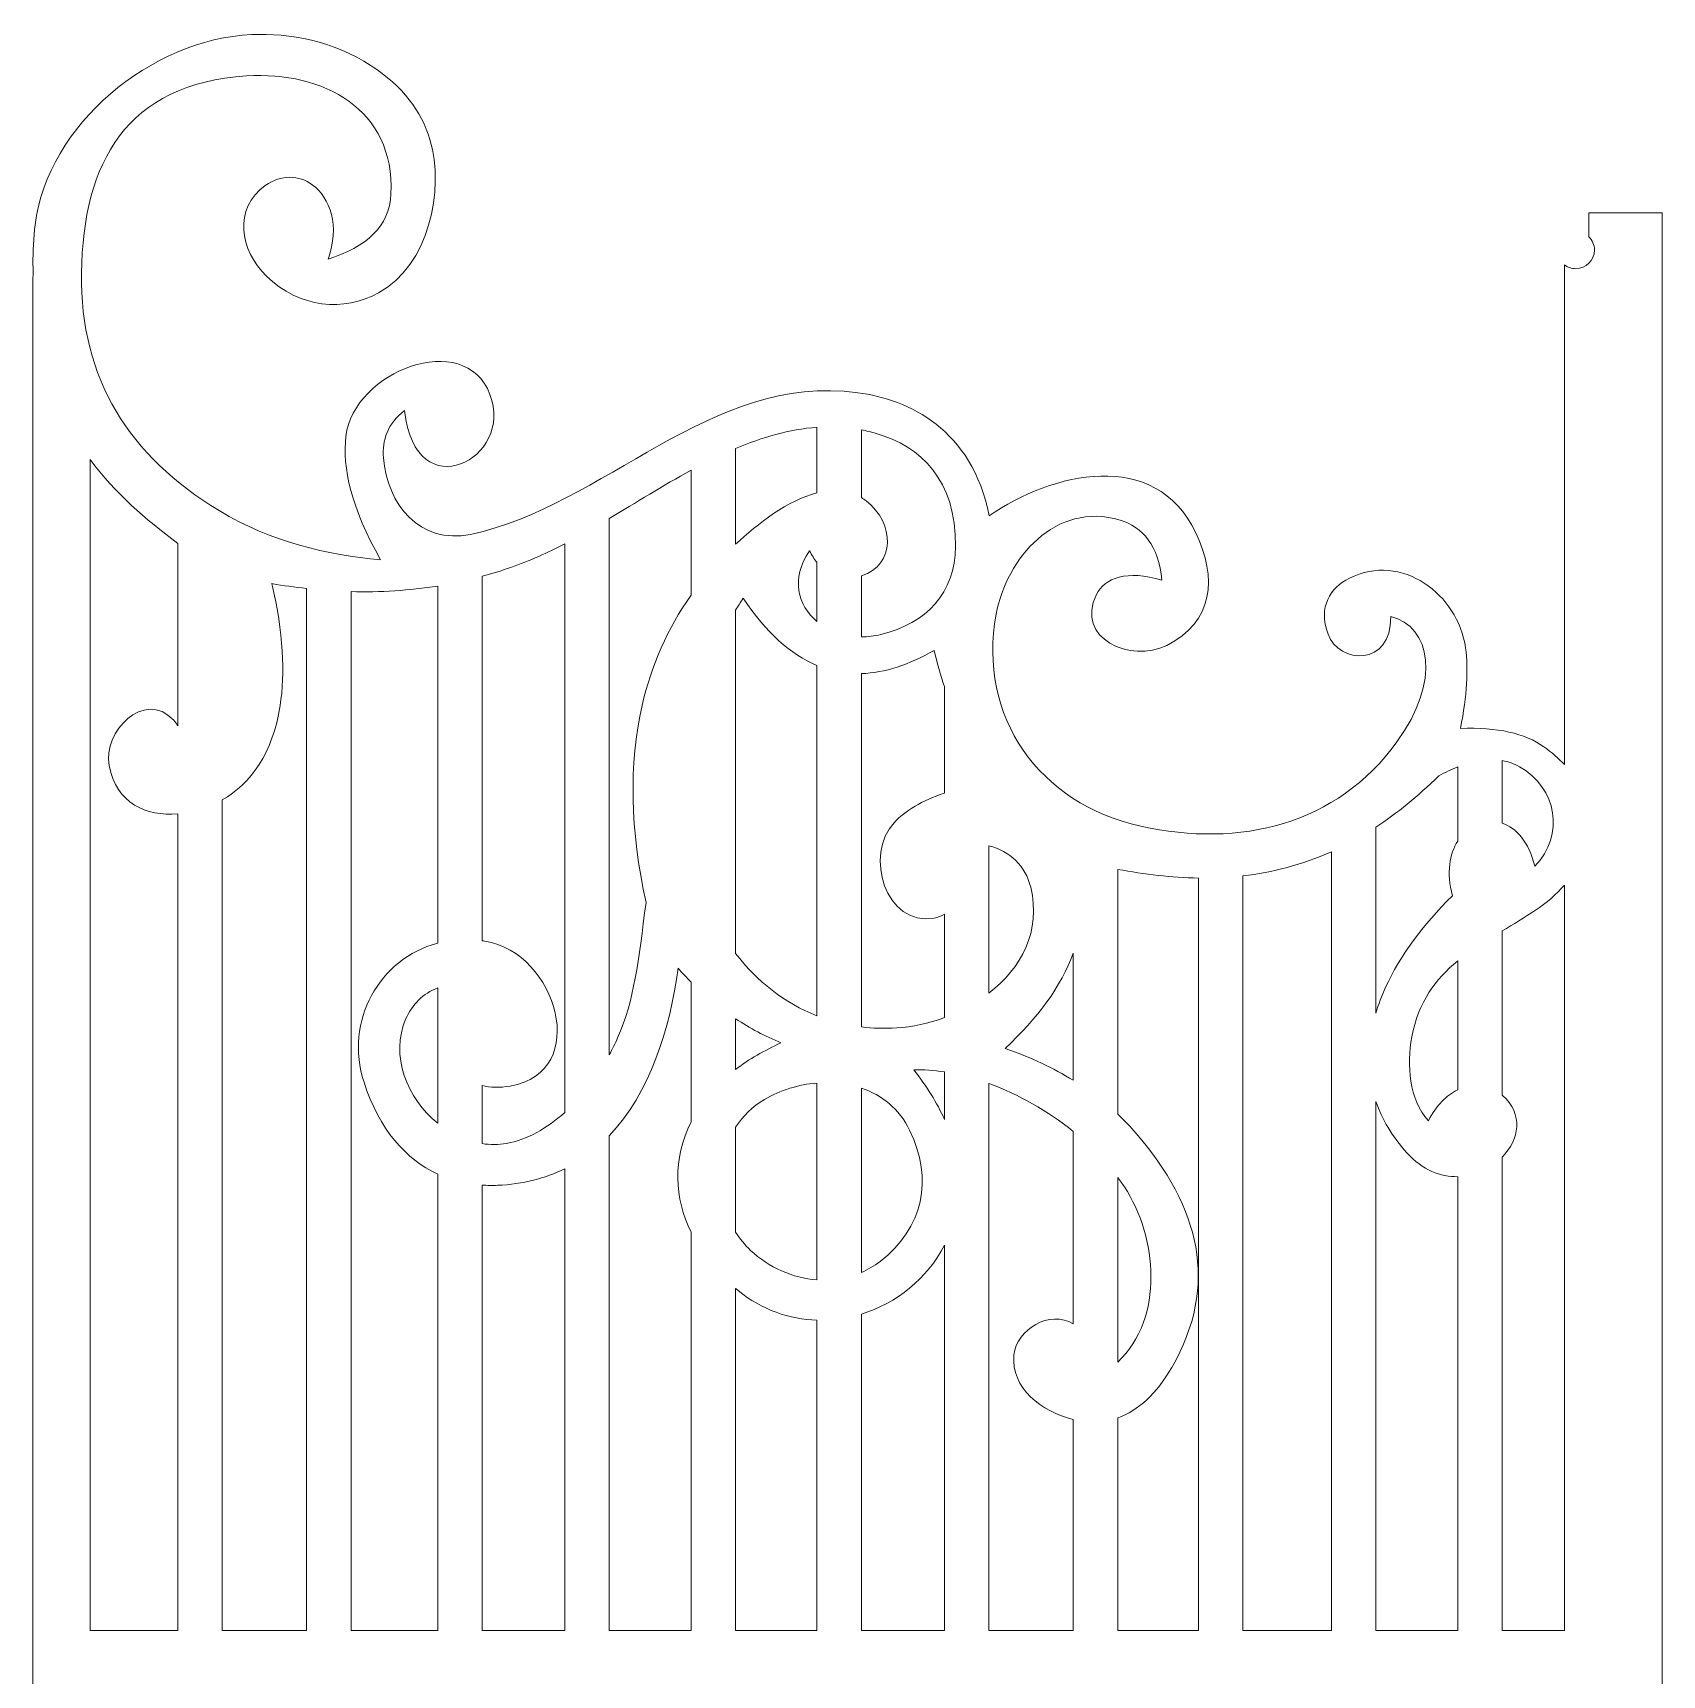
# Model space of a CAD drawing. Header units: centimetres. Extents: x -17.8 to 60.3, y -9.9 to 37.2.
# Drawn here: x -3.84 to 9.3, y 13.16 to 26.41 of the extents above; entities that cross this region are included whole.
import ezdxf

# ---------------------------------------------------------------- set-up
doc = ezdxf.new("R2010")
doc.units = ezdxf.units.CM
doc.header["$MEASUREMENT"] = 0
doc.layers.add('layer 1', color=7, linetype='Continuous')

msp = doc.modelspace()

# ---------------------------------------------------------------- linework, layer by layer
at = {"layer": 'layer 1', "color": 2, "lineweight": 9}
for points, knots in [([(-3.84007, 24.40187), (-3.84007, 18.00686), (-3.84007, 11.63498), (-3.84007, 5.24382), (-3.84007, 5.24382), (-3.84007, 5.24382), (-3.37819, 5.24382), (-3.37819, 5.24382), (-3.37819, 5.24382), (-3.37819, 5.24382), (-3.05154, 5.24382), (-3.05154, 5.24382), (-3.05154, 5.24382), (-3.05154, 5.24382), (-3.05154, 5.43579), (-3.05154, 5.43579), (-3.05154, 5.43579), (-3.08069, 5.46315), (-3.09892, 5.50204), (-3.09892, 5.54518), (-3.09892, 5.54518), (-3.09892, 5.62801), (-3.03176, 5.69518), (-2.94892, 5.69518), (-2.94892, 5.69518), (-2.90117, 5.69518), (-2.85862, 5.67286), (-2.83115, 5.63808), (-2.83115, 5.63808), (-2.83115, 5.63808), (8.48448, 5.63808), (8.48448, 5.63808), (8.48448, 5.63808), (8.51195, 5.67286), (8.5545, 5.69518), (8.60225, 5.69518), (8.60225, 5.69518), (8.68509, 5.69518), (8.75225, 5.62801), (8.75225, 5.54518), (8.75225, 5.54518), (8.75225, 5.50305), (8.73487, 5.46498), (8.7069, 5.43773), (8.7069, 5.43773), (8.7069, 5.43773), (8.7069, 5.24382), (8.7069, 5.24382), (8.7069, 5.24382), (8.7069, 5.24382), (9.29829, 5.24382), (9.29829, 5.24382), (9.29829, 5.24382), (9.29829, 5.24382), (9.29829, 5.63808), (9.29829, 5.63808), (9.29829, 5.63808), (9.29829, 5.63808), (9.29829, 6.42661), (9.29829, 6.42661), (9.29829, 6.42661), (9.29829, 6.42661), (9.29829, 12.7348), (9.29829, 12.7348), (9.29829, 12.7348), (9.29829, 12.7348), (9.29829, 13.52332), (9.29829, 13.52332), (9.29829, 13.52332), (9.29829, 13.52332), (9.29829, 24.12648), (9.29829, 24.12648), (9.29829, 24.12648), (9.29829, 24.12648), (9.29829, 24.56266), (9.29829, 24.56266), (9.29829, 24.56266), (9.29829, 24.56266), (9.29829, 24.95692), (9.29829, 24.95692), (9.29829, 24.95692), (9.29829, 24.95692), (8.7069, 24.95692), (8.7069, 24.95692), (8.7069, 24.95692), (8.7069, 24.95692), (8.7069, 24.76498), (8.7069, 24.76498), (8.7069, 24.76498), (8.73487, 24.73773), (8.75225, 24.69966), (8.75225, 24.65753), (8.75225, 24.65753), (8.75225, 24.5747), (8.68509, 24.50753), (8.60225, 24.50753), (8.60225, 24.50753), (8.56736, 24.50753), (8.53525, 24.51944), (8.50977, 24.53943), (8.50977, 24.53943), (8.50977, 24.53943), (8.50977, 20.50777), (8.50977, 20.50777), (8.50977, 20.50777), (8.46359, 20.55725), (8.40886, 20.60527), (8.34493, 20.65123), (8.34493, 20.65123), (8.19247, 20.76083), (7.97026, 20.80954), (7.67171, 20.80006), (7.67171, 20.80006), (7.72444, 21.06521), (7.73625, 21.27796), (7.71295, 21.44858), (7.71295, 21.44858), (7.65396, 21.88052), (7.19586, 22.22387), (6.77574, 22.01042), (6.77574, 22.01042), (6.62386, 21.93326), (6.52126, 21.78377), (6.60374, 21.55879), (6.60374, 21.55879), (6.69087, 21.32118), (7.11615, 21.29177), (7.109, 21.703), (7.109, 21.703), (7.43393, 21.62162), (7.51644, 21.18252), (7.15989, 20.69052), (7.15989, 20.69052), (6.6751, 20.02155), (5.89564, 19.83383), (5.09338, 20.01113), (5.09338, 20.01113), (4.27416, 20.19219), (3.7747, 20.89422), (3.9271, 21.72107), (3.9271, 21.72107), (4.00964, 22.16894), (4.40633, 22.63553), (4.92666, 22.47988), (4.92666, 22.47988), (5.10568, 22.42634), (5.2403, 22.2722), (5.26403, 21.99486), (5.26403, 21.99486), (4.98394, 22.082), (4.80242, 22.01065), (4.73736, 21.8809), (4.73736, 21.8809), (4.55756, 21.5222), (5.01588, 21.3261), (5.30263, 21.46902), (5.30263, 21.46902), (5.68014, 21.65715), (5.7113, 22.01449), (5.53715, 22.37745), (5.53715, 22.37745), (5.20675, 23.06595), (4.3797, 22.86398), (3.87108, 22.51473), (3.87108, 22.51473), (3.73198, 23.21603), (3.22291, 23.45185), (2.81218, 23.50739), (2.81218, 23.50739), (1.61746, 23.66896), (0.76503, 22.5893), (-0.31074, 22.36494), (-0.31074, 22.36494), (-0.72142, 22.2793), (-0.98526, 22.61041), (-1.0138, 22.98305), (-1.0138, 22.98305), (-1.02459, 23.12376), (-0.98235, 23.2579), (-0.8428, 23.36295), (-0.8428, 23.36295), (-0.75722, 22.55928), (0.04588, 22.97535), (-0.15463, 23.49328), (-0.15463, 23.49328), (-0.36098, 24.02627), (-1.25295, 23.6802), (-1.31669, 23.15521), (-1.31669, 23.15521), (-1.34695, 22.90579), (-1.27316, 22.57495), (-1.03654, 22.15903), (-1.03654, 22.15903), (-1.47337, 22.20305), (-1.90862, 22.29689), (-2.33867, 22.55634), (-2.33867, 22.55634), (-3.06399, 22.99398), (-3.46024, 23.61785), (-3.44901, 24.47184), (-3.44901, 24.47184), (-3.43728, 25.36442), (-3.08603, 25.99944), (-2.11808, 26.06203), (-2.11808, 26.06203), (-1.49902, 26.10204), (-0.92244, 25.79545), (-0.95302, 25.11063), (-0.95302, 25.11063), (-0.96476, 24.84746), (-1.15262, 24.68154), (-1.46086, 24.58511), (-1.46086, 24.58511), (-1.36251, 24.85096), (-1.44313, 25.08042), (-1.58836, 25.18485), (-1.58836, 25.18485), (-1.69468, 25.26127), (-1.83563, 25.27072), (-1.96642, 25.1785), (-1.96642, 25.1785), (-2.2268, 24.99486), (-2.17032, 24.65462), (-1.95747, 24.44721), (-1.95747, 24.44721), (-1.69159, 24.18819), (-1.33045, 24.15836), (-1.05241, 24.31237), (-1.05241, 24.31237), (-0.65003, 24.53527), (-0.51728, 25.13705), (-0.63866, 25.54934), (-0.63866, 25.54934), (-0.70611, 25.77837), (-0.85957, 25.97814), (-1.11327, 26.1447), (-1.11327, 26.1447), (-1.41863, 26.34513), (-1.76855, 26.40977), (-2.07602, 26.39561), (-2.07602, 26.39561), (-2.88931, 26.35818), (-3.72117, 25.66941), (-3.82279, 24.86078), (-3.82279, 24.86078), (-3.83555, 24.75923), (-3.84115, 24.65094), (-3.84003, 24.53894), (-3.84003, 24.53894), (-3.83948, 24.48378), (-3.84007, 24.45011), (-3.84007, 24.40187)], [0, 0, 0, 0, 0.015625, 0.015625, 0.015625, 0.015625, 0.03125, 0.03125, 0.03125, 0.03125, 0.046875, 0.046875, 0.046875, 0.046875, 0.0625, 0.0625, 0.0625, 0.0625, 0.078125, 0.078125, 0.078125, 0.078125, 0.09375, 0.09375, 0.09375, 0.09375, 0.109375, 0.109375, 0.109375, 0.109375, 0.125, 0.125, 0.125, 0.125, 0.140625, 0.140625, 0.140625, 0.140625, 0.15625, 0.15625, 0.15625, 0.15625, 0.171875, 0.171875, 0.171875, 0.171875, 0.1875, 0.1875, 0.1875, 0.1875, 0.203125, 0.203125, 0.203125, 0.203125, 0.21875, 0.21875, 0.21875, 0.21875, 0.234375, 0.234375, 0.234375, 0.234375, 0.25, 0.25, 0.25, 0.25, 0.265625, 0.265625, 0.265625, 0.265625, 0.28125, 0.28125, 0.28125, 0.28125, 0.296875, 0.296875, 0.296875, 0.296875, 0.3125, 0.3125, 0.3125, 0.3125, 0.328125, 0.328125, 0.328125, 0.328125, 0.34375, 0.34375, 0.34375, 0.34375, 0.359375, 0.359375, 0.359375, 0.359375, 0.375, 0.375, 0.375, 0.375, 0.390625, 0.390625, 0.390625, 0.390625, 0.40625, 0.40625, 0.40625, 0.40625, 0.421875, 0.421875, 0.421875, 0.421875, 0.4375, 0.4375, 0.4375, 0.4375, 0.453125, 0.453125, 0.453125, 0.453125, 0.46875, 0.46875, 0.46875, 0.46875, 0.484375, 0.484375, 0.484375, 0.484375, 0.5, 0.5, 0.5, 0.5, 0.515625, 0.515625, 0.515625, 0.515625, 0.53125, 0.53125, 0.53125, 0.53125, 0.546875, 0.546875, 0.546875, 0.546875, 0.5625, 0.5625, 0.5625, 0.5625, 0.578125, 0.578125, 0.578125, 0.578125, 0.59375, 0.59375, 0.59375, 0.59375, 0.609375, 0.609375, 0.609375, 0.609375, 0.625, 0.625, 0.625, 0.625, 0.640625, 0.640625, 0.640625, 0.640625, 0.65625, 0.65625, 0.65625, 0.65625, 0.671875, 0.671875, 0.671875, 0.671875, 0.6875, 0.6875, 0.6875, 0.6875, 0.703125, 0.703125, 0.703125, 0.703125, 0.71875, 0.71875, 0.71875, 0.71875, 0.734375, 0.734375, 0.734375, 0.734375, 0.75, 0.75, 0.75, 0.75, 0.765625, 0.765625, 0.765625, 0.765625, 0.78125, 0.78125, 0.78125, 0.78125, 0.796875, 0.796875, 0.796875, 0.796875, 0.8125, 0.8125, 0.8125, 0.8125, 0.828125, 0.828125, 0.828125, 0.828125, 0.84375, 0.84375, 0.84375, 0.84375, 0.859375, 0.859375, 0.859375, 0.859375, 0.875, 0.875, 0.875, 0.875, 0.890625, 0.890625, 0.890625, 0.890625, 0.90625, 0.90625, 0.90625, 0.90625, 0.921875, 0.921875, 0.921875, 0.921875, 0.9375, 0.9375, 0.9375, 0.9375, 0.953125, 0.953125, 0.953125, 0.953125, 0.96875, 0.96875, 0.96875, 0.96875, 1, 1, 1, 1]), ([(2.48136, 23.22823), (2.48136, 23.22823), (2.48136, 22.69951), (2.48136, 22.69951), (2.48136, 22.69951), (2.24786, 22.63944), (2.00434, 22.452), (1.82615, 22.28447), (1.82615, 22.28447), (1.82615, 22.28447), (1.82615, 23.057), (1.82615, 23.057), (1.82615, 23.057), (2.0413, 23.14828), (2.25995, 23.21265), (2.48136, 23.22823)], [0, 0, 0, 0, 0.2, 0.2, 0.2, 0.2, 0.4, 0.4, 0.4, 0.4, 0.6, 0.6, 0.6, 0.6, 1, 1, 1, 1]), ([(2.84057, 21.53838), (2.84057, 21.53838), (2.84057, 22.03137), (2.84057, 22.03137), (2.84057, 22.03137), (3.11708, 22.11509), (3.11022, 22.45578), (2.87959, 22.63434), (2.87959, 22.63434), (2.86683, 22.64422), (2.8538, 22.65307), (2.84057, 22.6611), (2.84057, 22.6611), (2.84057, 22.6611), (2.84057, 23.20765), (2.84057, 23.20765), (2.84057, 23.20765), (2.88005, 23.20004), (2.91959, 23.19059), (2.9592, 23.1791), (2.9592, 23.1791), (3.31811, 23.07503), (3.60529, 22.80323), (3.6001, 22.26606), (3.6001, 22.26606), (3.5965, 21.89596), (3.36633, 21.64513), (2.99712, 21.55643), (2.99712, 21.55643), (2.94418, 21.54372), (2.89161, 21.538), (2.84057, 21.53838)], [0, 0, 0, 0, 0.11111111, 0.11111111, 0.11111111, 0.11111111, 0.22222222, 0.22222222, 0.22222222, 0.22222222, 0.33333333, 0.33333333, 0.33333333, 0.33333333, 0.44444444, 0.44444444, 0.44444444, 0.44444444, 0.55555556, 0.55555556, 0.55555556, 0.55555556, 0.66666667, 0.66666667, 0.66666667, 0.66666667, 0.77777778, 0.77777778, 0.77777778, 0.77777778, 1, 1, 1, 1]), ([(-2.67253, 13.52332), (-2.67253, 13.52332), (-3.37819, 13.52332), (-3.37819, 13.52332), (-3.37819, 13.52332), (-3.37819, 13.52332), (-3.37819, 22.96963), (-3.37819, 22.96963), (-3.37819, 22.96963), (-3.17967, 22.69455), (-2.92968, 22.48825), (-2.67253, 22.29158), (-2.67253, 22.29158), (-2.67253, 22.29158), (-2.67253, 20.82071), (-2.67253, 20.82071), (-2.67253, 20.82071), (-2.68135, 20.83792), (-2.69241, 20.85344), (-2.70542, 20.86712), (-2.70542, 20.86712), (-2.94575, 21.11974), (-3.27898, 20.7672), (-3.22622, 20.50087), (-3.22622, 20.50087), (-3.16504, 20.19224), (-2.92839, 20.08857), (-2.67253, 20.11161), (-2.67253, 20.11161), (-2.67253, 20.11161), (-2.67253, 13.52332), (-2.67253, 13.52332)], [0, 0, 0, 0, 0.11111111, 0.11111111, 0.11111111, 0.11111111, 0.22222222, 0.22222222, 0.22222222, 0.22222222, 0.33333333, 0.33333333, 0.33333333, 0.33333333, 0.44444444, 0.44444444, 0.44444444, 0.44444444, 0.55555556, 0.55555556, 0.55555556, 0.55555556, 0.66666667, 0.66666667, 0.66666667, 0.66666667, 0.77777778, 0.77777778, 0.77777778, 0.77777778, 1, 1, 1, 1]), ([(1.46692, 22.88154), (1.46692, 22.88154), (1.46692, 21.87416), (1.46692, 21.87416), (1.46692, 21.87416), (1.27729, 21.60567), (1.14647, 21.30883), (1.07229, 20.98511), (1.07229, 20.98511), (0.9637, 20.51129), (0.97642, 19.97986), (1.10365, 19.39549), (1.10365, 19.39549), (1.04362, 18.9264), (1.00813, 18.60144), (0.87506, 18.30391), (0.87506, 18.30391), (0.85445, 18.25786), (0.83165, 18.21197), (0.8069, 18.1667), (0.8069, 18.1667), (0.8069, 18.1667), (0.8069, 22.49215), (0.8069, 22.49215), (0.8069, 22.49215), (1.02184, 22.62085), (1.24217, 22.75946), (1.46692, 22.88154)], [0, 0, 0, 0, 0.125, 0.125, 0.125, 0.125, 0.25, 0.25, 0.25, 0.25, 0.375, 0.375, 0.375, 0.375, 0.5, 0.5, 0.5, 0.5, 0.625, 0.625, 0.625, 0.625, 0.75, 0.75, 0.75, 0.75, 1, 1, 1, 1]), ([(0.44769, 22.28824), (0.44769, 22.28824), (0.44769, 17.70229), (0.44769, 17.70229), (0.44769, 17.70229), (0.3056, 17.57366), (0.14553, 17.48132), (-0.02119, 17.45247), (-0.02119, 17.45247), (-0.08722, 17.44105), (-0.15302, 17.44099), (-0.21714, 17.45055), (-0.21714, 17.45055), (-0.21714, 17.45055), (-0.21714, 17.91869), (-0.21714, 17.91869), (-0.21714, 17.91869), (-0.15263, 17.90301), (-0.07717, 17.90029), (0.00893, 17.91507), (0.00893, 17.91507), (0.66393, 18.02764), (0.38727, 18.99069), (-0.19576, 19.08378), (-0.19576, 19.08378), (-0.20292, 19.08493), (-0.21003, 19.08587), (-0.21714, 19.08686), (-0.21714, 19.08686), (-0.21714, 19.08686), (-0.21714, 22.02631), (-0.21714, 22.02631), (-0.21714, 22.02631), (-0.06325, 22.06856), (0.08866, 22.12199), (0.23844, 22.1873), (0.23844, 22.1873), (0.30749, 22.21741), (0.37726, 22.25143), (0.44769, 22.28824)], [0, 0, 0, 0, 0.09090909, 0.09090909, 0.09090909, 0.09090909, 0.18181818, 0.18181818, 0.18181818, 0.18181818, 0.27272727, 0.27272727, 0.27272727, 0.27272727, 0.36363636, 0.36363636, 0.36363636, 0.36363636, 0.45454545, 0.45454545, 0.45454545, 0.45454545, 0.54545455, 0.54545455, 0.54545455, 0.54545455, 0.63636364, 0.63636364, 0.63636364, 0.63636364, 0.72727273, 0.72727273, 0.72727273, 0.72727273, 0.81818182, 0.81818182, 0.81818182, 0.81818182, 1, 1, 1, 1]), ([(2.48136, 22.13983), (2.48136, 22.13983), (2.48136, 21.66307), (2.48136, 21.66307), (2.48136, 21.66307), (2.32606, 21.79212), (2.26928, 22.00607), (2.4228, 22.23199), (2.4228, 22.23199), (2.44068, 22.1968), (2.4603, 22.16615), (2.48136, 22.13983)], [0, 0, 0, 0, 0.25, 0.25, 0.25, 0.25, 0.5, 0.5, 0.5, 0.5, 1, 1, 1, 1]), ([(-1.63407, 13.52332), (-1.63407, 13.52332), (-2.31332, 13.52332), (-2.31332, 13.52332), (-2.31332, 13.52332), (-2.31332, 13.52332), (-2.31332, 20.22328), (-2.31332, 20.22328), (-2.31332, 20.22328), (-2.08475, 20.35278), (-1.90617, 20.59826), (-1.84694, 20.98329), (-1.84694, 20.98329), (-1.80674, 21.2446), (-1.82149, 21.57024), (-1.91288, 21.9675), (-1.91288, 21.9675), (-1.81944, 21.95157), (-1.7265, 21.93844), (-1.63407, 21.9282), (-1.63407, 21.9282), (-1.63407, 21.9282), (-1.63407, 13.52332), (-1.63407, 13.52332)], [0, 0, 0, 0, 0.14285714, 0.14285714, 0.14285714, 0.14285714, 0.28571429, 0.28571429, 0.28571429, 0.28571429, 0.42857143, 0.42857143, 0.42857143, 0.42857143, 0.57142857, 0.57142857, 0.57142857, 0.57142857, 0.71428571, 0.71428571, 0.71428571, 0.71428571, 1, 1, 1, 1]), ([(-0.57635, 13.52332), (-0.57635, 13.52332), (-1.27484, 13.52332), (-1.27484, 13.52332), (-1.27484, 13.52332), (-1.27484, 13.52332), (-1.27484, 21.90327), (-1.27484, 21.90327), (-1.27484, 21.90327), (-1.03821, 21.89691), (-0.80525, 21.91124), (-0.57635, 21.94828), (-0.57635, 21.94828), (-0.57635, 21.94828), (-0.57635, 19.06737), (-0.57635, 19.06737), (-0.57635, 19.06737), (-1.04823, 18.94343), (-1.33049, 18.43925), (-1.1706, 17.94571), (-1.1706, 17.94571), (-1.0473, 17.565), (-0.83423, 17.32524), (-0.57635, 17.20564), (-0.57635, 17.20564), (-0.57635, 17.20564), (-0.57635, 13.52332), (-0.57635, 13.52332)], [0, 0, 0, 0, 0.125, 0.125, 0.125, 0.125, 0.25, 0.25, 0.25, 0.25, 0.375, 0.375, 0.375, 0.375, 0.5, 0.5, 0.5, 0.5, 0.625, 0.625, 0.625, 0.625, 0.75, 0.75, 0.75, 0.75, 1, 1, 1, 1]), ([(2.48136, 21.30809), (2.48136, 21.30809), (2.48136, 18.48154), (2.48136, 18.48154), (2.48136, 18.48154), (2.21945, 18.58449), (1.99998, 18.76082), (1.82615, 18.984), (1.82615, 18.984), (1.82615, 18.984), (1.82615, 21.75449), (1.82615, 21.75449), (1.82615, 21.75449), (1.84602, 21.78595), (1.86651, 21.81743), (1.88774, 21.84893), (1.88774, 21.84893), (2.0736, 21.57124), (2.27203, 21.39547), (2.48136, 21.30809)], [0, 0, 0, 0, 0.16666667, 0.16666667, 0.16666667, 0.16666667, 0.33333333, 0.33333333, 0.33333333, 0.33333333, 0.5, 0.5, 0.5, 0.5, 0.66666667, 0.66666667, 0.66666667, 0.66666667, 1, 1, 1, 1]), ([(3.51021, 21.13757), (3.51021, 21.13757), (3.51021, 20.27814), (3.51021, 20.27814), (3.51021, 20.27814), (3.33086, 20.21731), (3.19349, 20.13549), (3.10363, 20.0392), (3.10363, 20.0392), (2.86369, 19.78213), (3.03343, 19.1982), (3.42727, 19.2698), (3.42727, 19.2698), (3.45862, 19.2755), (3.48624, 19.28649), (3.51021, 19.3015), (3.51021, 19.3015), (3.51021, 19.3015), (3.51021, 18.46699), (3.51021, 18.46699), (3.51021, 18.46699), (3.38357, 18.42003), (3.25182, 18.39145), (3.12541, 18.38396), (3.12541, 18.38396), (3.02666, 18.37811), (2.9317, 18.381), (2.84057, 18.3918), (2.84057, 18.3918), (2.84057, 18.3918), (2.84057, 21.24211), (2.84057, 21.24211), (2.84057, 21.24211), (3.02951, 21.24802), (3.22575, 21.31322), (3.42828, 21.42938), (3.42828, 21.42938), (3.45064, 21.3315), (3.47749, 21.23417), (3.51021, 21.13757)], [0, 0, 0, 0, 0.09090909, 0.09090909, 0.09090909, 0.09090909, 0.18181818, 0.18181818, 0.18181818, 0.18181818, 0.27272727, 0.27272727, 0.27272727, 0.27272727, 0.36363636, 0.36363636, 0.36363636, 0.36363636, 0.45454545, 0.45454545, 0.45454545, 0.45454545, 0.54545455, 0.54545455, 0.54545455, 0.54545455, 0.63636364, 0.63636364, 0.63636364, 0.63636364, 0.72727273, 0.72727273, 0.72727273, 0.72727273, 0.81818182, 0.81818182, 0.81818182, 0.81818182, 1, 1, 1, 1]), ([(8.00889, 20.03446), (8.00889, 20.03446), (8.00889, 20.54037), (8.00889, 20.54037), (8.00889, 20.54037), (8.0577, 20.53159), (8.10363, 20.51515), (8.14667, 20.49096), (8.14667, 20.49096), (8.45109, 20.31981), (8.51486, 19.94052), (8.27132, 19.68735), (8.27132, 19.68735), (8.22448, 19.88691), (8.12141, 19.9972), (8.00889, 20.03446)], [0, 0, 0, 0, 0.2, 0.2, 0.2, 0.2, 0.4, 0.4, 0.4, 0.4, 0.6, 0.6, 0.6, 0.6, 1, 1, 1, 1]), ([(7.64967, 20.4898), (7.64967, 20.4898), (7.64967, 19.89062), (7.64967, 19.89062), (7.64967, 19.89062), (7.58384, 19.7865), (7.55709, 19.63542), (7.60713, 19.45021), (7.60713, 19.45021), (7.36624, 19.21126), (7.18342, 18.96565), (7.06829, 18.71225), (7.06829, 18.71225), (7.03669, 18.64268), (7.01043, 18.57331), (6.98965, 18.50431), (6.98965, 18.50431), (6.98965, 18.50431), (6.98965, 20.00345), (6.98965, 20.00345), (6.98965, 20.00345), (7.15827, 20.11395), (7.32715, 20.25035), (7.49645, 20.41699), (7.49645, 20.41699), (7.54933, 20.44608), (7.60042, 20.47036), (7.64967, 20.4898)], [0, 0, 0, 0, 0.125, 0.125, 0.125, 0.125, 0.25, 0.25, 0.25, 0.25, 0.375, 0.375, 0.375, 0.375, 0.5, 0.5, 0.5, 0.5, 0.625, 0.625, 0.625, 0.625, 0.75, 0.75, 0.75, 0.75, 1, 1, 1, 1]), ([(3.86942, 18.66457), (3.86942, 18.66457), (3.86942, 19.85245), (3.86942, 19.85245), (3.86942, 19.85245), (4.03825, 19.81159), (4.1634, 19.69012), (4.20579, 19.51847), (4.20579, 19.51847), (4.29339, 19.16347), (4.12915, 18.86599), (3.86942, 18.66457)], [0, 0, 0, 0, 0.25, 0.25, 0.25, 0.25, 0.5, 0.5, 0.5, 0.5, 1, 1, 1, 1]), ([(6.63044, 13.52332), (6.63044, 13.52332), (5.91752, 13.52332), (5.91752, 13.52332), (5.91752, 13.52332), (5.91752, 13.52332), (5.91752, 19.60984), (5.91752, 19.60984), (5.91752, 19.60984), (6.15509, 19.63724), (6.3926, 19.69848), (6.63044, 19.80555), (6.63044, 19.80555), (6.63044, 19.80555), (6.63044, 13.52332), (6.63044, 13.52332)], [0, 0, 0, 0, 0.2, 0.2, 0.2, 0.2, 0.4, 0.4, 0.4, 0.4, 0.6, 0.6, 0.6, 0.6, 1, 1, 1, 1]), ([(5.55831, 13.52332), (5.55831, 13.52332), (4.9079, 13.52332), (4.9079, 13.52332), (4.9079, 13.52332), (4.9079, 13.52332), (4.9079, 15.23828), (4.9079, 15.23828), (4.9079, 15.23828), (5.07246, 15.29776), (5.22266, 15.43527), (5.34339, 15.64477), (5.34339, 15.64477), (5.73018, 16.31605), (5.5674, 16.93984), (5.05635, 17.53349), (5.05635, 17.53349), (5.01025, 17.58703), (4.96085, 17.63876), (4.9079, 17.68854), (4.9079, 17.68854), (4.9079, 17.68854), (4.9079, 19.66285), (4.9079, 19.66285), (4.9079, 19.66285), (5.12512, 19.62241), (5.34183, 19.59602), (5.55831, 19.59268), (5.55831, 19.59268), (5.55831, 19.59268), (5.55831, 13.52332), (5.55831, 13.52332)], [0, 0, 0, 0, 0.11111111, 0.11111111, 0.11111111, 0.11111111, 0.22222222, 0.22222222, 0.22222222, 0.22222222, 0.33333333, 0.33333333, 0.33333333, 0.33333333, 0.44444444, 0.44444444, 0.44444444, 0.44444444, 0.55555556, 0.55555556, 0.55555556, 0.55555556, 0.66666667, 0.66666667, 0.66666667, 0.66666667, 0.77777778, 0.77777778, 0.77777778, 0.77777778, 1, 1, 1, 1]), ([(8.50977, 13.52332), (8.50977, 13.52332), (8.00889, 13.52332), (8.00889, 13.52332), (8.00889, 13.52332), (8.00889, 13.52332), (8.00889, 17.34191), (8.00889, 17.34191), (8.00889, 17.34191), (8.14513, 17.48257), (8.18298, 17.68928), (8.00889, 17.84258), (8.00889, 17.84258), (8.00889, 17.84258), (8.00889, 19.16687), (8.00889, 19.16687), (8.00889, 19.16687), (8.09773, 19.2204), (8.1885, 19.27415), (8.27759, 19.33296), (8.27759, 19.33296), (8.36643, 19.3916), (8.44487, 19.46024), (8.50977, 19.53582), (8.50977, 19.53582), (8.50977, 19.53582), (8.50977, 13.52332), (8.50977, 13.52332)], [0, 0, 0, 0, 0.125, 0.125, 0.125, 0.125, 0.25, 0.25, 0.25, 0.25, 0.375, 0.375, 0.375, 0.375, 0.5, 0.5, 0.5, 0.5, 0.625, 0.625, 0.625, 0.625, 0.75, 0.75, 0.75, 0.75, 1, 1, 1, 1]), ([(4.54868, 17.96164), (4.38868, 18.05994), (4.20678, 18.1462), (4.00024, 18.21893), (4.00024, 18.21893), (4.26231, 18.4627), (4.4511, 18.71762), (4.54868, 18.98642), (4.54868, 18.98642), (4.54868, 18.98642), (4.54868, 17.96164), (4.54868, 17.96164)], [0, 0, 0, 0, 0.25, 0.25, 0.25, 0.25, 0.5, 0.5, 0.5, 0.5, 1, 1, 1, 1]), ([(1.46692, 13.52332), (1.46692, 13.52332), (0.8069, 13.52332), (0.8069, 13.52332), (0.8069, 13.52332), (0.8069, 13.52332), (0.8069, 17.51387), (0.8069, 17.51387), (0.8069, 17.51387), (1.13607, 17.85922), (1.29794, 18.37795), (1.36193, 18.86649), (1.36193, 18.86649), (1.39618, 18.82742), (1.43118, 18.78985), (1.46692, 18.75376), (1.46692, 18.75376), (1.46692, 18.75376), (1.46692, 17.62755), (1.46692, 17.62755), (1.46692, 17.62755), (1.31609, 17.32461), (1.33336, 17.01188), (1.46692, 16.73547), (1.46692, 16.73547), (1.46692, 16.73547), (1.46692, 13.52332), (1.46692, 13.52332)], [0, 0, 0, 0, 0.125, 0.125, 0.125, 0.125, 0.25, 0.25, 0.25, 0.25, 0.375, 0.375, 0.375, 0.375, 0.5, 0.5, 0.5, 0.5, 0.625, 0.625, 0.625, 0.625, 0.75, 0.75, 0.75, 0.75, 1, 1, 1, 1]), ([(7.64967, 17.88376), (7.56107, 17.84118), (7.47619, 17.76047), (7.41342, 17.63521), (7.41342, 17.63521), (7.25602, 17.81036), (7.23825, 18.08583), (7.27995, 18.31114), (7.27995, 18.31114), (7.33223, 18.59351), (7.47123, 18.77717), (7.64967, 18.9244), (7.64967, 18.9244), (7.64967, 18.9244), (7.64967, 17.88376), (7.64967, 17.88376)], [0, 0, 0, 0, 0.2, 0.2, 0.2, 0.2, 0.4, 0.4, 0.4, 0.4, 0.6, 0.6, 0.6, 0.6, 1, 1, 1, 1]), ([(-0.57635, 17.61482), (-0.82398, 17.81655), (-0.96365, 18.16189), (-0.83219, 18.45894), (-0.83219, 18.45894), (-0.78208, 18.57218), (-0.69543, 18.66286), (-0.57635, 18.7064), (-0.57635, 18.7064), (-0.57635, 18.7064), (-0.57635, 17.61482), (-0.57635, 17.61482)], [0, 0, 0, 0, 0.25, 0.25, 0.25, 0.25, 0.5, 0.5, 0.5, 0.5, 1, 1, 1, 1]), ([(1.82615, 18.45763), (1.94199, 18.38108), (2.06399, 18.31672), (2.19217, 18.26453), (2.19217, 18.26453), (2.05695, 18.20156), (1.93378, 18.13064), (1.82615, 18.04948), (1.82615, 18.04948), (1.82615, 18.04948), (1.82615, 18.45763), (1.82615, 18.45763)], [0, 0, 0, 0, 0.25, 0.25, 0.25, 0.25, 0.5, 0.5, 0.5, 0.5, 1, 1, 1, 1]), ([(3.51021, 17.64624), (3.45055, 17.78033), (3.368, 17.9145), (3.26223, 18.04564), (3.26223, 18.04564), (3.34226, 18.04789), (3.42541, 18.04212), (3.51021, 18.02919), (3.51021, 18.02919), (3.51021, 18.02919), (3.51021, 17.64624), (3.51021, 17.64624)], [0, 0, 0, 0, 0.25, 0.25, 0.25, 0.25, 0.5, 0.5, 0.5, 0.5, 1, 1, 1, 1]), ([(2.48136, 17.93973), (2.48136, 17.93973), (2.48136, 16.35234), (2.48136, 16.35234), (2.48136, 16.35234), (2.28624, 16.36662), (2.09409, 16.45101), (1.94669, 16.58977), (1.94669, 16.58977), (1.8996, 16.63412), (1.85945, 16.68392), (1.82615, 16.73747), (1.82615, 16.73747), (1.82615, 16.73747), (1.82615, 17.58279), (1.82615, 17.58279), (1.82615, 17.58279), (1.88343, 17.67208), (1.96134, 17.74976), (2.06025, 17.80768), (2.06025, 17.80768), (2.18654, 17.88164), (2.33348, 17.92732), (2.48136, 17.93973)], [0, 0, 0, 0, 0.14285714, 0.14285714, 0.14285714, 0.14285714, 0.28571429, 0.28571429, 0.28571429, 0.28571429, 0.42857143, 0.42857143, 0.42857143, 0.42857143, 0.57142857, 0.57142857, 0.57142857, 0.57142857, 0.71428571, 0.71428571, 0.71428571, 0.71428571, 1, 1, 1, 1]), ([(2.84057, 16.41169), (2.84057, 16.41169), (2.84057, 17.89874), (2.84057, 17.89874), (2.84057, 17.89874), (3.00402, 17.84287), (3.14508, 17.73277), (3.22931, 17.55953), (3.22931, 17.55953), (3.42178, 17.16377), (3.34036, 16.76776), (2.99113, 16.50042), (2.99113, 16.50042), (2.94353, 16.46397), (2.89298, 16.43455), (2.84057, 16.41169)], [0, 0, 0, 0, 0.2, 0.2, 0.2, 0.2, 0.4, 0.4, 0.4, 0.4, 0.6, 0.6, 0.6, 0.6, 1, 1, 1, 1]), ([(4.54868, 13.52332), (4.54868, 13.52332), (3.86942, 13.52332), (3.86942, 13.52332), (3.86942, 13.52332), (3.86942, 13.52332), (3.86942, 17.93548), (3.86942, 17.93548), (3.86942, 17.93548), (4.10785, 17.84863), (4.34408, 17.71479), (4.54868, 17.54908), (4.54868, 17.54908), (4.54868, 17.54908), (4.54868, 15.99745), (4.54868, 15.99745), (4.54868, 15.99745), (4.36157, 16.11198), (4.09202, 15.95411), (4.07065, 15.74619), (4.07065, 15.74619), (4.04312, 15.47838), (4.29814, 15.28814), (4.54868, 15.2263), (4.54868, 15.2263), (4.54868, 15.2263), (4.54868, 13.52332), (4.54868, 13.52332)], [0, 0, 0, 0, 0.125, 0.125, 0.125, 0.125, 0.25, 0.25, 0.25, 0.25, 0.375, 0.375, 0.375, 0.375, 0.5, 0.5, 0.5, 0.5, 0.625, 0.625, 0.625, 0.625, 0.75, 0.75, 0.75, 0.75, 1, 1, 1, 1]), ([(7.64967, 13.52332), (7.64967, 13.52332), (6.98965, 13.52332), (6.98965, 13.52332), (6.98965, 13.52332), (6.98965, 13.52332), (6.98965, 17.79179), (6.98965, 17.79179), (6.98965, 17.79179), (7.03903, 17.64738), (7.12138, 17.50842), (7.23963, 17.37716), (7.23963, 17.37716), (7.36715, 17.23565), (7.5133, 17.18138), (7.64967, 17.18414), (7.64967, 17.18414), (7.64967, 17.18414), (7.64967, 13.52332), (7.64967, 13.52332)], [0, 0, 0, 0, 0.16666667, 0.16666667, 0.16666667, 0.16666667, 0.33333333, 0.33333333, 0.33333333, 0.33333333, 0.5, 0.5, 0.5, 0.5, 0.66666667, 0.66666667, 0.66666667, 0.66666667, 1, 1, 1, 1]), ([(0.44769, 13.52332), (0.44769, 13.52332), (-0.21714, 13.52332), (-0.21714, 13.52332), (-0.21714, 13.52332), (-0.21714, 13.52332), (-0.21714, 17.11604), (-0.21714, 17.11604), (-0.21714, 17.11604), (-0.17684, 17.11341), (-0.13604, 17.11293), (-0.09487, 17.1146), (-0.09487, 17.1146), (0.11183, 17.123), (0.29159, 17.17035), (0.44769, 17.24738), (0.44769, 17.24738), (0.44769, 17.24738), (0.44769, 13.52332), (0.44769, 13.52332)], [0, 0, 0, 0, 0.16666667, 0.16666667, 0.16666667, 0.16666667, 0.33333333, 0.33333333, 0.33333333, 0.33333333, 0.5, 0.5, 0.5, 0.5, 0.66666667, 0.66666667, 0.66666667, 0.66666667, 1, 1, 1, 1]), ([(4.9079, 17.17843), (4.92647, 17.15333), (4.94427, 17.12792), (4.96119, 17.10217), (4.96119, 17.10217), (5.22731, 16.69724), (5.28585, 16.04801), (4.9079, 15.68741), (4.9079, 15.68741), (4.9079, 15.68741), (4.9079, 17.17843), (4.9079, 17.17843)], [0, 0, 0, 0, 0.25, 0.25, 0.25, 0.25, 0.5, 0.5, 0.5, 0.5, 1, 1, 1, 1]), ([(3.51021, 13.52332), (3.51021, 13.52332), (2.84057, 13.52332), (2.84057, 13.52332), (2.84057, 13.52332), (2.84057, 13.52332), (2.84057, 16.07617), (2.84057, 16.07617), (2.84057, 16.07617), (3.12311, 16.16333), (3.3714, 16.36088), (3.51021, 16.63282), (3.51021, 16.63282), (3.51021, 16.63282), (3.51021, 13.52332), (3.51021, 13.52332)], [0, 0, 0, 0, 0.2, 0.2, 0.2, 0.2, 0.4, 0.4, 0.4, 0.4, 0.6, 0.6, 0.6, 0.6, 1, 1, 1, 1]), ([(2.48136, 13.52332), (2.48136, 13.52332), (1.82615, 13.52332), (1.82615, 13.52332), (1.82615, 13.52332), (1.82615, 13.52332), (1.82615, 16.28345), (1.82615, 16.28345), (1.82615, 16.28345), (1.83301, 16.27766), (1.83992, 16.27192), (1.8469, 16.26623), (1.8469, 16.26623), (2.04009, 16.10879), (2.26165, 16.03392), (2.48136, 16.02706), (2.48136, 16.02706), (2.48136, 16.02706), (2.48136, 13.52332), (2.48136, 13.52332)], [0, 0, 0, 0, 0.16666667, 0.16666667, 0.16666667, 0.16666667, 0.33333333, 0.33333333, 0.33333333, 0.33333333, 0.5, 0.5, 0.5, 0.5, 0.66666667, 0.66666667, 0.66666667, 0.66666667, 1, 1, 1, 1])]:
    msp.add_open_spline(points, degree=3, knots=knots, dxfattribs=at)

doc.saveas('drawing.dxf')
